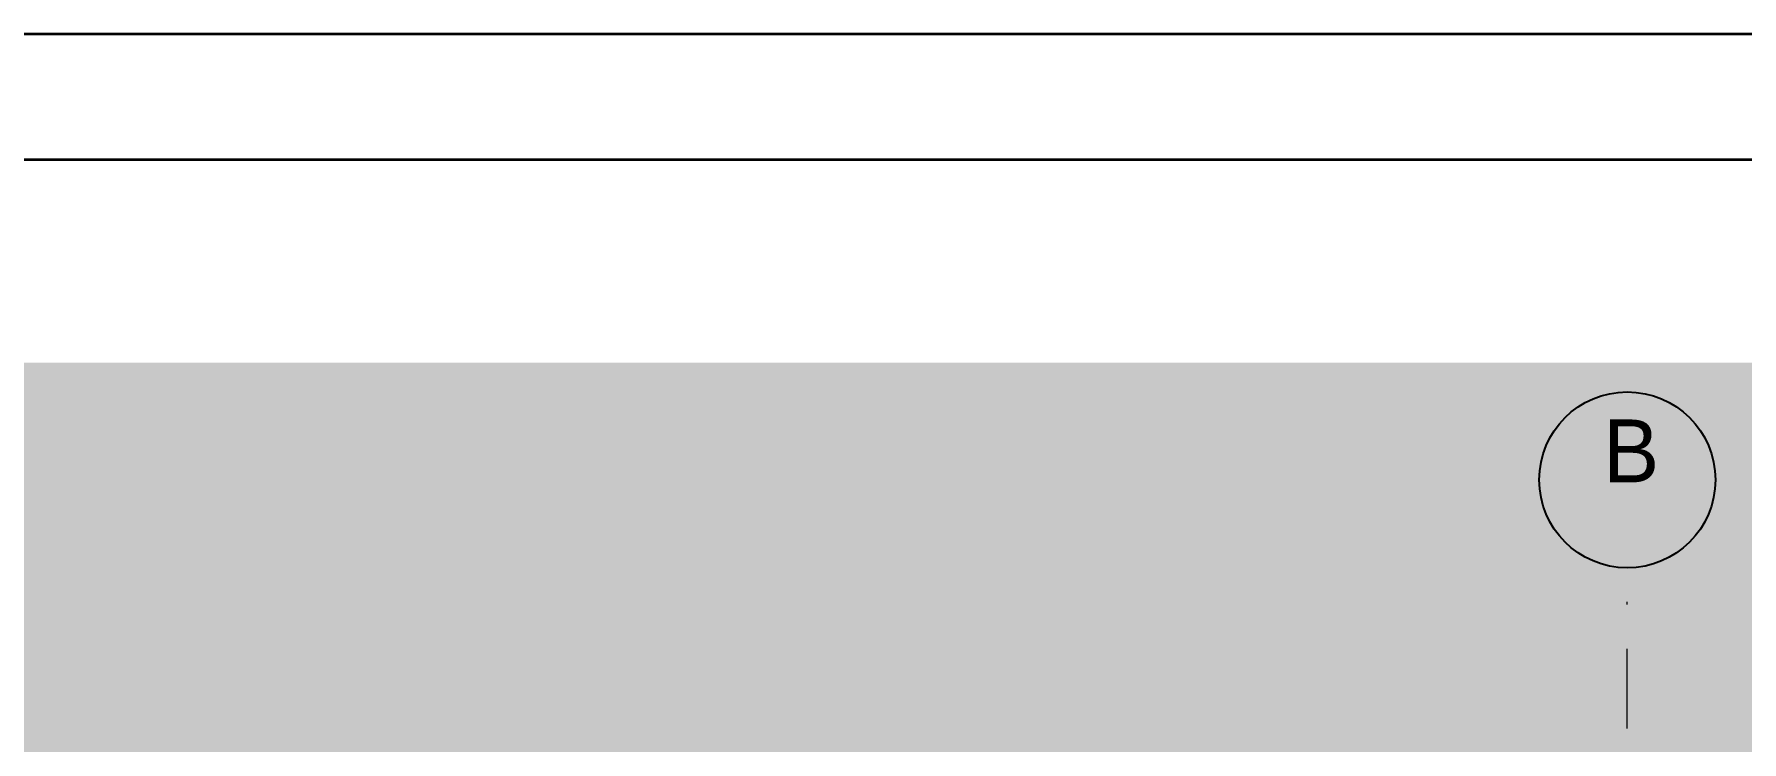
# Model space of a CAD drawing. Header units: millimetres. Extents: x -440 to 2671, y 0 to 297.
# Drawn here: x 2022.7 to 2090.5, y 268.8 to 297 of the extents above; entities that cross this region are included whole.
import ezdxf

# ---------------------------------------------------------------- set-up
doc = ezdxf.new("R2010")
doc.units = ezdxf.units.MM
doc.header["$MEASUREMENT"] = 0
doc.linetypes.add('- Осеви линии', pattern=[6.702778, 3.175, -1.763889, 0, -1.763889])
for name, color, linetype, lineweight, true_color in [('1', 7, 'Continuous', 13, 0x2b2b2b), ('4', 7, 'Continuous', 20, 0x3e3e3e), ('87', 7, 'Continuous', 20, 0x6a6a6a)]:
    doc.layers.add(name, color=color, linetype=linetype, lineweight=lineweight, true_color=true_color)
doc.layers.add('41', color=7, linetype='Continuous', lineweight=35)
doc.layers.add('7', color=7, linetype='Continuous', lineweight=25)
doc.styles.add('GENERATED_STYLE_6', font='GOTHIC.TTF')

msp = doc.modelspace()

# ---------------------------------------------------------------- hatches: boundary and pattern name
at = {"layer": '87', "linetype": 'Continuous', "lineweight": 0, "true_color": 0xffffff}
msp.add_hatch(color=7, dxfattribs=at).paths.add_polyline_path([(1950.474, 262.979), (1965.474, 268.439), (2088.474, 268.439), (2088.474, 92.769), (2125.825, 92.769), (2125.825, 283.933), (1950.474, 283.933)])

# ---------------------------------------------------------------- linework, layer by layer
at = {"layer": '4', "color": 250, "linetype": '- Осеви линии', "lineweight": 20, "true_color": 0x2a2a2a}
msp.add_line((2085.974, 255.769), (2085.974, 275.769), dxfattribs=at)
msp.add_line((2085.974, 255.769), (2085.974, 275.769), dxfattribs=at)
msp.add_line((2085.974, 255.769), (2085.974, 275.769), dxfattribs=at)
at = {"layer": '41', "color": 7, "linetype": 'Continuous', "lineweight": 35, "flags": 128}
for points in [[(2222.222, 297), (1802.222, 297), (1802.222, 0), (2222.222, 0)], [(2217.222, 292), (1827.222, 292), (1827.222, 5), (2217.222, 5)]]:
    msp.add_lwpolyline(points, close=True, dxfattribs=at)
at = {"layer": '7', "color": 250, "linetype": 'Continuous', "lineweight": 25, "true_color": 0x2a2a2a}
msp.add_circle((2085.974, 279.269), 3.5, dxfattribs=at)
msp.add_circle((2085.974, 279.269), 3.5, dxfattribs=at)
msp.add_circle((2085.974, 279.269), 3.5, dxfattribs=at)

# ---------------------------------------------------------------- texts
at = {"layer": '1', "linetype": 'Continuous', "lineweight": 13, "insert": (2085.014, 281.673), "char_height": 2.5, "attachment_point": 1, "style": 'GENERATED_STYLE_6'}
msp.add_mtext('\\A1;{\\pql;\\pt0;\\fCentury Gothic|b0|i0|c0|p34;В}', dxfattribs=at)
msp.add_mtext('\\A1;{\\pql;\\pt0;\\fCentury Gothic|b0|i0|c0|p34;В}', dxfattribs=at)
msp.add_mtext('\\A1;{\\pql;\\pt0;\\fCentury Gothic|b0|i0|c0|p34;В}', dxfattribs=at)

doc.saveas('drawing.dxf')
